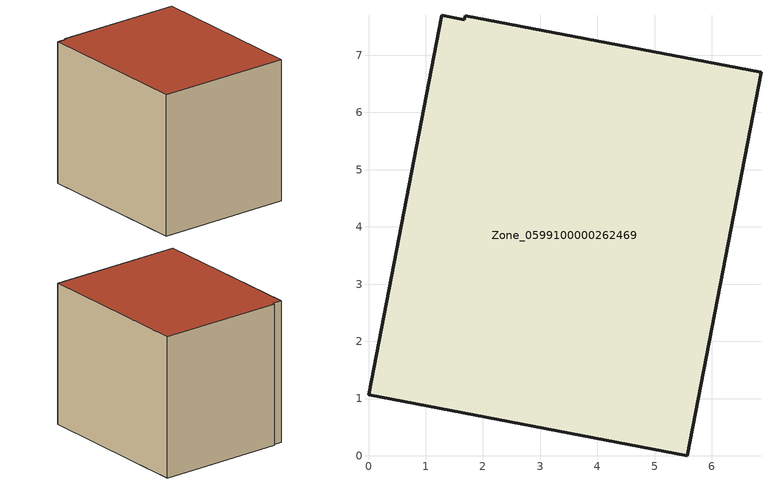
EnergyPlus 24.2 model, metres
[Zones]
Zone_0599100000262469
 floor ground (C_G): 5.57,0 0,1.07 1.28,7.7 1.67,7.62 1.69,7.69 6.86,6.7 z0
 wall outside (C_F): 5.57,0 6.86,6.7 1.69,7.69 1.67,7.62 1.28,7.7 0,1.07 5.57,0 z0:5.92
 roof outside (C_R): 0,1.07 5.57,0 6.86,6.7 1.69,7.69 1.67,7.62 1.28,7.7 z5.92
[BUILDING]
Pand.0599100000262469: North Axis=0; Terrain=City; Loads Convergence Tolerance Value=0.04; Temperature Convergence Tolerance Value=0.4; Solar Distribution=FullExterior; Maximum Number of Warmup Days=25; Minimum Number of Warmup Days=1
[Site:Location]
Rotterdam.The.Hague.AP_ZH_NLD Design_Conditions: Latitude=51.96; Longitude=4.45; Time Zone=1; Elevation=-4.5
[SITE:GROUNDTEMPERATURE:BUILDINGSURFACE]
18, 18, 18, 18, 18, 18, 18, 18, 18, 18, 18, 18
[MATERIAL] Thermal Absorptance=0.9; Solar Absorptance=0.7; Visible Absorptance=0.7
Name | Roughness | Thickness | Conductivity | Density | Specific Heat
G.TC.1946-1964 | MediumSmooth | 0.15 | 1 | 540 | 1210
F.TC.1946-1964 | Rough | 0.3 | 0.857143 | 1920 | 840
R.TC.1946-1964 | MediumRough | 0.2 | 0.235294 | 1500 | 1000
[CONSTRUCTION]
C_G: G.TC.1946-1964
C_F: F.TC.1946-1964
C_R: R.TC.1946-1964
[ZONE]
Zone_0599100000262469: Type=1; Multiplier=1; Ceiling Height=Autocalculate; Volume=Autocalculate; Floor Area=autocalculate; Part of Total Floor Area=Yes
[ZONEINFILTRATION:DESIGNFLOWRATE]
Infil_Zone_0599100000262469: Zone or ZoneList or Space or SpaceList=Zone_0599100000262469; Schedule=AlwaysOn; Design Flow Rate Calculation Method=Flow/Area; Flow Rate per Floor Area=0.003; Constant Term Coefficient=1; Temperature Term Coefficient=0; Velocity Term Coefficient=0; Velocity Squared Term Coefficient=0
[HVACTEMPLATE:ZONE:IDEALLOADSAIRSYSTEM]
Zone_0599100000262469: Maximum Heating Supply Air Temperature=50; Minimum Cooling Supply Air Temperature=13; Maximum Heating Supply Air Humidity Ratio=0.0156; Minimum Cooling Supply Air Humidity Ratio=0.0077; Heating Limit=NoLimit; Cooling Limit=NoLimit; Dehumidification Control Type=ConstantSensibleHeatRatio; Cooling Sensible Heat Ratio=0.7; Dehumidification Setpoint=60; Humidification Control Type=None; Humidification Setpoint=30; Outdoor Air Method=None; Outdoor Air Flow Rate per Person=0.00944; Outdoor Air Flow Rate per Zone Floor Area=0; Outdoor Air Flow Rate per Zone=0; Demand Controlled Ventilation Type=None; Outdoor Air Economizer Type=NoEconomizer; Heat Recovery Type=None; Sensible Heat Recovery Effectiveness=0.7; Latent Heat Recovery Effectiveness=0.65
[ZONECONTROL:THERMOSTAT]
ThermostatControl_Zone_0599100000262469: Zone or ZoneList=Zone_0599100000262469; Control Type Schedule=DualSetpointControlType; Control 1=Thermostat_Zone_0599100000262469; Temperature Difference Between Cutout And Setpoint=0
[THERMOSTATSETPOINT:DUALSETPOINT]
Thermostat_Zone_0599100000262469: Heating Setpoint Temperature Schedule=HeatingSetpoint_Zone_0599100000262469; Cooling Setpoint Temperature Schedule=CoolingSetpoint_Zone_0599100000262469
[SCHEDULE:COMPACT]
HeatingSetpoint_Zone_0599100000262469: Through: 12/31, For: AllDays, Until: 24:00, 21
CoolingSetpoint_Zone_0599100000262469: Through: 12/31, For: AllDays, Until: 24:00, 24
DualSetpointControlType: Through: 12/31, For: AllDays, Until: 24:00, 4
AlwaysOn: Through: 12/31, For: AllDays, Until: 24:00, 1
